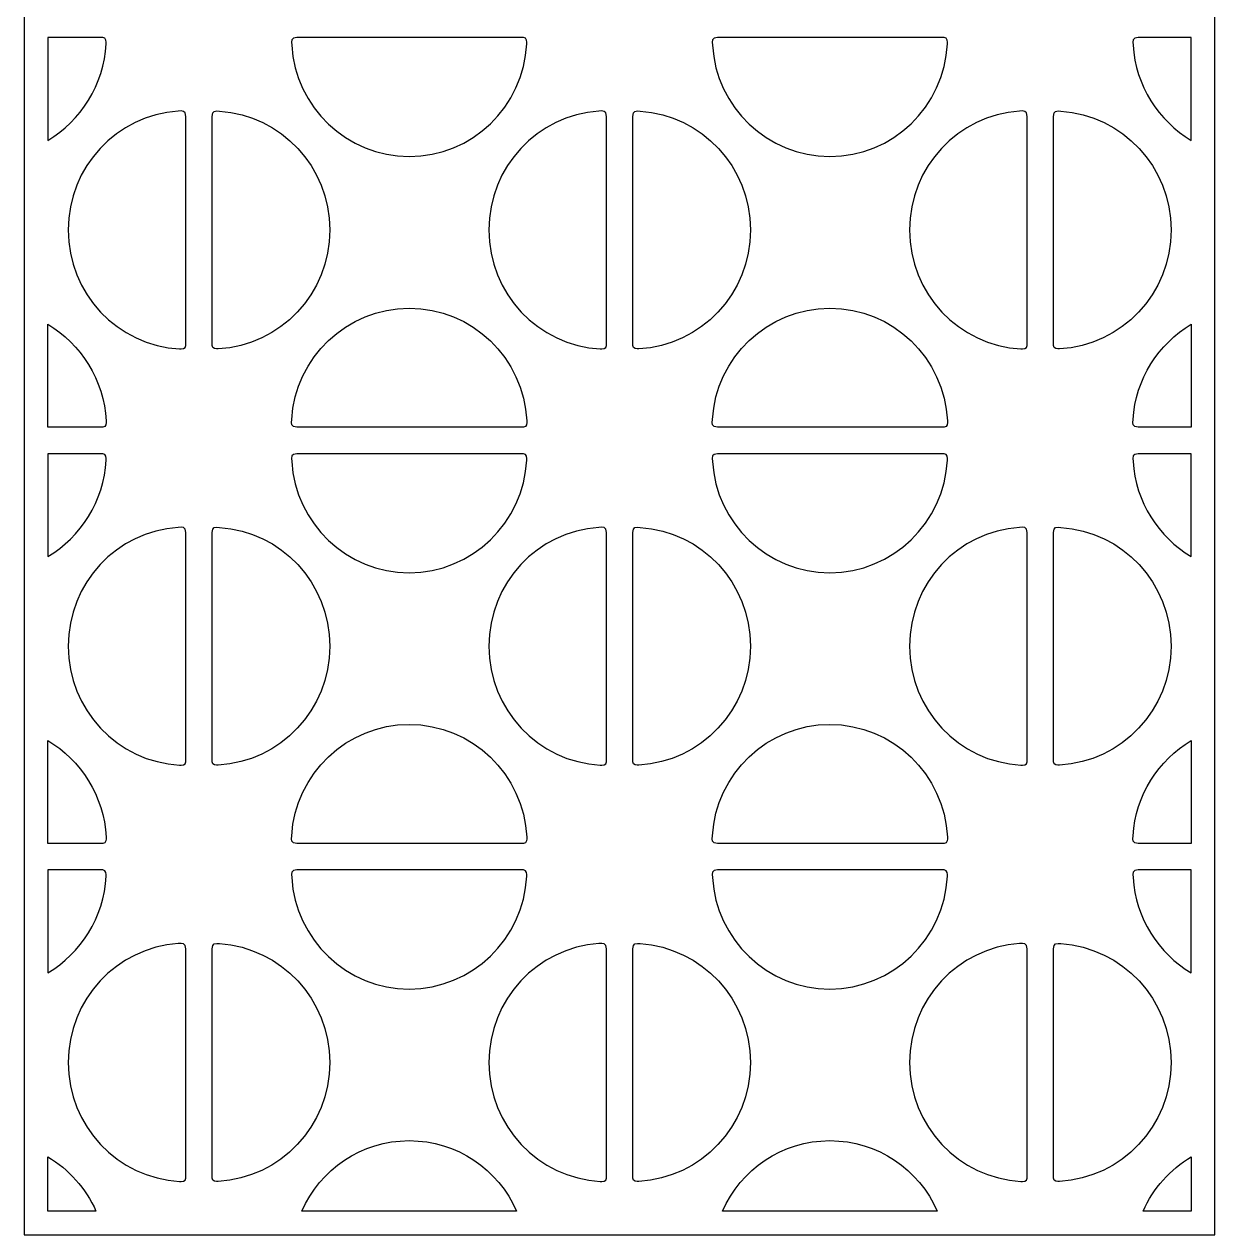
# Model space of a CAD drawing. Header units: centimetres. Extents: x -2.13 to 2.13, y -4.33 to 4.33.
# Drawn here: x -2.13 to 2.13, y -4.331 to 0 of the extents above; entities that cross this region are included whole.
import ezdxf

# ---------------------------------------------------------------- set-up
doc = ezdxf.new("R2010")
doc.units = ezdxf.units.CM
doc.header["$MEASUREMENT"] = 0
doc.layers.add('Layer 1', color=7, linetype='Continuous')

msp = doc.modelspace()

# ---------------------------------------------------------------- linework, layer by layer
at = {"layer": 'Layer 1', "color": 177}
for points, knots in [([(-2.13014, 4.33143), (-2.13014, 4.33143), (2.13013, 4.33143), (2.13013, 4.33143), (2.13013, 4.33143), (2.13013, 4.33143), (2.13013, -4.33143), (2.13013, -4.33143), (2.13013, -4.33143), (2.13013, -4.33143), (-2.13014, -4.33143), (-2.13014, -4.33143), (-2.13014, -4.33143), (-2.13014, -4.33143), (-2.13014, 4.33143), (-2.13014, 4.33143)], [0, 0, 0, 0, 0.2, 0.2, 0.2, 0.2, 0.4, 0.4, 0.4, 0.4, 0.6, 0.6, 0.6, 0.6, 1, 1, 1, 1]), ([(-2.04613, -0.0474), (-2.04613, -0.0474), (-1.8489, -0.0474), (-1.8489, -0.0474), (-1.8489, -0.0474), (-1.83602, -0.0474), (-1.83675, -0.06413), (-1.83714, -0.06995), (-1.83714, -0.06995), (-1.84477, -0.21766), (-1.92684, -0.34547), (-2.04613, -0.41573), (-2.04613, -0.41573), (-2.04613, -0.41573), (-2.04613, -0.0474), (-2.04613, -0.0474)], [0, 0, 0, 0, 0.2, 0.2, 0.2, 0.2, 0.4, 0.4, 0.4, 0.4, 0.6, 0.6, 0.6, 0.6, 1, 1, 1, 1]), ([(-0.75251, -0.0474), (-0.75251, -0.0474), (-0.34363, -0.0474), (-0.34363, -0.0474), (-0.34363, -0.0474), (-0.33075, -0.0474), (-0.33148, -0.06413), (-0.33187, -0.06995), (-0.33187, -0.06995), (-0.34347, -0.29468), (-0.52739, -0.47336), (-0.75251, -0.47336), (-0.75251, -0.47336), (-0.97603, -0.47336), (-1.15893, -0.29722), (-1.17289, -0.07475), (-1.17289, -0.07475), (-1.17414, -0.05966), (-1.17611, -0.04767), (-1.15437, -0.0474), (-1.15437, -0.0474), (-1.15437, -0.0474), (-0.75251, -0.0474), (-0.75251, -0.0474)], [0, 0, 0, 0, 0.1428571, 0.1428571, 0.1428571, 0.1428571, 0.2857143, 0.2857143, 0.2857143, 0.2857143, 0.4285714, 0.4285714, 0.4285714, 0.4285714, 0.5714286, 0.5714286, 0.5714286, 0.5714286, 0.7142857, 0.7142857, 0.7142857, 0.7142857, 1, 1, 1, 1]), ([(0.75277, -0.0474), (0.75277, -0.0474), (1.16164, -0.0474), (1.16164, -0.0474), (1.16164, -0.0474), (1.17453, -0.0474), (1.1738, -0.06413), (1.17341, -0.06995), (1.17341, -0.06995), (1.1618, -0.29468), (0.97788, -0.47336), (0.75277, -0.47336), (0.75277, -0.47336), (0.52925, -0.47336), (0.34635, -0.29722), (0.33239, -0.07475), (0.33239, -0.07475), (0.33113, -0.05966), (0.32916, -0.04767), (0.3509, -0.0474), (0.3509, -0.0474), (0.3509, -0.0474), (0.75277, -0.0474), (0.75277, -0.0474)], [0, 0, 0, 0, 0.1428571, 0.1428571, 0.1428571, 0.1428571, 0.2857143, 0.2857143, 0.2857143, 0.2857143, 0.4285714, 0.4285714, 0.4285714, 0.4285714, 0.5714286, 0.5714286, 0.5714286, 0.5714286, 0.7142857, 0.7142857, 0.7142857, 0.7142857, 1, 1, 1, 1]), ([(2.04611, -0.41557), (1.92827, -0.34604), (1.84679, -0.22032), (1.83766, -0.07475), (1.83766, -0.07475), (1.8364, -0.05966), (1.83443, -0.04767), (1.85618, -0.0474), (1.85618, -0.0474), (1.85618, -0.0474), (2.04611, -0.0474), (2.04611, -0.0474), (2.04611, -0.0474), (2.04611, -0.0474), (2.04611, -0.41557), (2.04611, -0.41557)], [0, 0, 0, 0, 0.2, 0.2, 0.2, 0.2, 0.4, 0.4, 0.4, 0.4, 0.6, 0.6, 0.6, 0.6, 1, 1, 1, 1]), ([(-1.55172, -0.7362), (-1.55172, -0.7362), (-1.55172, -1.14966), (-1.55172, -1.14966), (-1.55172, -1.14966), (-1.55172, -1.16269), (-1.56826, -1.16195), (-1.57402, -1.16155), (-1.57402, -1.16155), (-1.79626, -1.14982), (-1.97295, -0.96384), (-1.97295, -0.7362), (-1.97295, -0.7362), (-1.97295, -0.51018), (-1.79876, -0.32523), (-1.57876, -0.31111), (-1.57876, -0.31111), (-1.56384, -0.30984), (-1.55198, -0.30785), (-1.55172, -0.32984), (-1.55172, -0.32984), (-1.55172, -0.32984), (-1.55172, -0.7362), (-1.55172, -0.7362)], [0, 0, 0, 0, 0.1428571, 0.1428571, 0.1428571, 0.1428571, 0.2857143, 0.2857143, 0.2857143, 0.2857143, 0.4285714, 0.4285714, 0.4285714, 0.4285714, 0.5714286, 0.5714286, 0.5714286, 0.5714286, 0.7142857, 0.7142857, 0.7142857, 0.7142857, 1, 1, 1, 1]), ([(-1.45796, -0.7362), (-1.45796, -0.7362), (-1.45796, -1.14966), (-1.45796, -1.14966), (-1.45796, -1.14966), (-1.45796, -1.16269), (-1.44142, -1.16195), (-1.43566, -1.16155), (-1.43566, -1.16155), (-1.21342, -1.14982), (-1.03672, -0.96384), (-1.03672, -0.7362), (-1.03672, -0.7362), (-1.03672, -0.51018), (-1.21091, -0.32523), (-1.43092, -0.31111), (-1.43092, -0.31111), (-1.44583, -0.30984), (-1.45769, -0.30785), (-1.45796, -0.32984), (-1.45796, -0.32984), (-1.45796, -0.32984), (-1.45796, -0.7362), (-1.45796, -0.7362)], [0, 0, 0, 0, 0.1428571, 0.1428571, 0.1428571, 0.1428571, 0.2857143, 0.2857143, 0.2857143, 0.2857143, 0.4285714, 0.4285714, 0.4285714, 0.4285714, 0.5714286, 0.5714286, 0.5714286, 0.5714286, 0.7142857, 0.7142857, 0.7142857, 0.7142857, 1, 1, 1, 1]), ([(-0.04644, -0.7362), (-0.04644, -0.7362), (-0.04644, -1.14966), (-0.04644, -1.14966), (-0.04644, -1.14966), (-0.04644, -1.16269), (-0.06298, -1.16195), (-0.06874, -1.16155), (-0.06874, -1.16155), (-0.29098, -1.14982), (-0.46768, -0.96384), (-0.46768, -0.7362), (-0.46768, -0.7362), (-0.46768, -0.51018), (-0.29349, -0.32523), (-0.07349, -0.31111), (-0.07349, -0.31111), (-0.05857, -0.30984), (-0.04671, -0.30785), (-0.04644, -0.32984), (-0.04644, -0.32984), (-0.04644, -0.32984), (-0.04644, -0.7362), (-0.04644, -0.7362)], [0, 0, 0, 0, 0.1428571, 0.1428571, 0.1428571, 0.1428571, 0.2857143, 0.2857143, 0.2857143, 0.2857143, 0.4285714, 0.4285714, 0.4285714, 0.4285714, 0.5714286, 0.5714286, 0.5714286, 0.5714286, 0.7142857, 0.7142857, 0.7142857, 0.7142857, 1, 1, 1, 1]), ([(0.04732, -0.7362), (0.04732, -0.7362), (0.04732, -1.14966), (0.04732, -1.14966), (0.04732, -1.14966), (0.04732, -1.16269), (0.06386, -1.16195), (0.06962, -1.16155), (0.06962, -1.16155), (0.29185, -1.14982), (0.46855, -0.96384), (0.46855, -0.7362), (0.46855, -0.7362), (0.46855, -0.51018), (0.29436, -0.32523), (0.07436, -0.31111), (0.07436, -0.31111), (0.05944, -0.30984), (0.04758, -0.30785), (0.04732, -0.32984), (0.04732, -0.32984), (0.04732, -0.32984), (0.04732, -0.7362), (0.04732, -0.7362)], [0, 0, 0, 0, 0.1428571, 0.1428571, 0.1428571, 0.1428571, 0.2857143, 0.2857143, 0.2857143, 0.2857143, 0.4285714, 0.4285714, 0.4285714, 0.4285714, 0.5714286, 0.5714286, 0.5714286, 0.5714286, 0.7142857, 0.7142857, 0.7142857, 0.7142857, 1, 1, 1, 1]), ([(1.45883, -0.7362), (1.45883, -0.7362), (1.45883, -1.14966), (1.45883, -1.14966), (1.45883, -1.14966), (1.45883, -1.16269), (1.44229, -1.16195), (1.43653, -1.16155), (1.43653, -1.16155), (1.21429, -1.14982), (1.0376, -0.96384), (1.0376, -0.7362), (1.0376, -0.7362), (1.0376, -0.51018), (1.21178, -0.32523), (1.43179, -0.31111), (1.43179, -0.31111), (1.44671, -0.30984), (1.45856, -0.30785), (1.45883, -0.32984), (1.45883, -0.32984), (1.45883, -0.32984), (1.45883, -0.7362), (1.45883, -0.7362)], [0, 0, 0, 0, 0.1428571, 0.1428571, 0.1428571, 0.1428571, 0.2857143, 0.2857143, 0.2857143, 0.2857143, 0.4285714, 0.4285714, 0.4285714, 0.4285714, 0.5714286, 0.5714286, 0.5714286, 0.5714286, 0.7142857, 0.7142857, 0.7142857, 0.7142857, 1, 1, 1, 1]), ([(1.55259, -0.7362), (1.55259, -0.7362), (1.55259, -1.14966), (1.55259, -1.14966), (1.55259, -1.14966), (1.55259, -1.16269), (1.56913, -1.16195), (1.57489, -1.16155), (1.57489, -1.16155), (1.79713, -1.14982), (1.97382, -0.96384), (1.97382, -0.7362), (1.97382, -0.7362), (1.97382, -0.51018), (1.79964, -0.32523), (1.57963, -0.31111), (1.57963, -0.31111), (1.56471, -0.30984), (1.55286, -0.30785), (1.55259, -0.32984), (1.55259, -0.32984), (1.55259, -0.32984), (1.55259, -0.7362), (1.55259, -0.7362)], [0, 0, 0, 0, 0.1428571, 0.1428571, 0.1428571, 0.1428571, 0.2857143, 0.2857143, 0.2857143, 0.2857143, 0.4285714, 0.4285714, 0.4285714, 0.4285714, 0.5714286, 0.5714286, 0.5714286, 0.5714286, 0.7142857, 0.7142857, 0.7142857, 0.7142857, 1, 1, 1, 1]), ([(-0.75251, -1.44193), (-0.75251, -1.44193), (-0.34363, -1.44193), (-0.34363, -1.44193), (-0.34363, -1.44193), (-0.33075, -1.44193), (-0.33148, -1.42521), (-0.33187, -1.41938), (-0.33187, -1.41938), (-0.34347, -1.19465), (-0.52739, -1.01598), (-0.75251, -1.01598), (-0.75251, -1.01598), (-0.97603, -1.01598), (-1.15893, -1.19212), (-1.17289, -1.41459), (-1.17289, -1.41459), (-1.17414, -1.42967), (-1.17611, -1.44166), (-1.15437, -1.44193), (-1.15437, -1.44193), (-1.15437, -1.44193), (-0.75251, -1.44193), (-0.75251, -1.44193)], [0, 0, 0, 0, 0.1428571, 0.1428571, 0.1428571, 0.1428571, 0.2857143, 0.2857143, 0.2857143, 0.2857143, 0.4285714, 0.4285714, 0.4285714, 0.4285714, 0.5714286, 0.5714286, 0.5714286, 0.5714286, 0.7142857, 0.7142857, 0.7142857, 0.7142857, 1, 1, 1, 1]), ([(0.75277, -1.44193), (0.75277, -1.44193), (1.16164, -1.44193), (1.16164, -1.44193), (1.16164, -1.44193), (1.17453, -1.44193), (1.1738, -1.42521), (1.17341, -1.41938), (1.17341, -1.41938), (1.1618, -1.19465), (0.97788, -1.01598), (0.75277, -1.01598), (0.75277, -1.01598), (0.52925, -1.01598), (0.34635, -1.19212), (0.33239, -1.41459), (0.33239, -1.41459), (0.33113, -1.42967), (0.32916, -1.44166), (0.3509, -1.44193), (0.3509, -1.44193), (0.3509, -1.44193), (0.75277, -1.44193), (0.75277, -1.44193)], [0, 0, 0, 0, 0.1428571, 0.1428571, 0.1428571, 0.1428571, 0.2857143, 0.2857143, 0.2857143, 0.2857143, 0.4285714, 0.4285714, 0.4285714, 0.4285714, 0.5714286, 0.5714286, 0.5714286, 0.5714286, 0.7142857, 0.7142857, 0.7142857, 0.7142857, 1, 1, 1, 1]), ([(-2.04613, -1.44193), (-2.04613, -1.44193), (-1.8489, -1.44193), (-1.8489, -1.44193), (-1.8489, -1.44193), (-1.83602, -1.44193), (-1.83675, -1.42521), (-1.83714, -1.41938), (-1.83714, -1.41938), (-1.84477, -1.27167), (-1.92684, -1.14386), (-2.04613, -1.0736), (-2.04613, -1.0736), (-2.04613, -1.0736), (-2.04613, -1.44193), (-2.04613, -1.44193)], [0, 0, 0, 0, 0.2, 0.2, 0.2, 0.2, 0.4, 0.4, 0.4, 0.4, 0.6, 0.6, 0.6, 0.6, 1, 1, 1, 1]), ([(2.04611, -1.07377), (1.92827, -1.14329), (1.84679, -1.26902), (1.83766, -1.41459), (1.83766, -1.41459), (1.8364, -1.42967), (1.83443, -1.44166), (1.85618, -1.44193), (1.85618, -1.44193), (1.85618, -1.44193), (2.04611, -1.44193), (2.04611, -1.44193), (2.04611, -1.44193), (2.04611, -1.44193), (2.04611, -1.07377), (2.04611, -1.07377)], [0, 0, 0, 0, 0.2, 0.2, 0.2, 0.2, 0.4, 0.4, 0.4, 0.4, 0.6, 0.6, 0.6, 0.6, 1, 1, 1, 1]), ([(-2.04613, -1.53674), (-2.04613, -1.53674), (-1.8489, -1.53674), (-1.8489, -1.53674), (-1.8489, -1.53674), (-1.83602, -1.53674), (-1.83675, -1.55347), (-1.83714, -1.55929), (-1.83714, -1.55929), (-1.84477, -1.707), (-1.92684, -1.83481), (-2.04613, -1.90507), (-2.04613, -1.90507), (-2.04613, -1.90507), (-2.04613, -1.53674), (-2.04613, -1.53674)], [0, 0, 0, 0, 0.2, 0.2, 0.2, 0.2, 0.4, 0.4, 0.4, 0.4, 0.6, 0.6, 0.6, 0.6, 1, 1, 1, 1]), ([(-0.75251, -1.53674), (-0.75251, -1.53674), (-0.34363, -1.53674), (-0.34363, -1.53674), (-0.34363, -1.53674), (-0.33075, -1.53674), (-0.33148, -1.55347), (-0.33187, -1.55929), (-0.33187, -1.55929), (-0.34347, -1.78402), (-0.52739, -1.9627), (-0.75251, -1.9627), (-0.75251, -1.9627), (-0.97603, -1.9627), (-1.15893, -1.78656), (-1.17289, -1.56409), (-1.17289, -1.56409), (-1.17414, -1.549), (-1.17611, -1.53701), (-1.15437, -1.53674), (-1.15437, -1.53674), (-1.15437, -1.53674), (-0.75251, -1.53674), (-0.75251, -1.53674)], [0, 0, 0, 0, 0.1428571, 0.1428571, 0.1428571, 0.1428571, 0.2857143, 0.2857143, 0.2857143, 0.2857143, 0.4285714, 0.4285714, 0.4285714, 0.4285714, 0.5714286, 0.5714286, 0.5714286, 0.5714286, 0.7142857, 0.7142857, 0.7142857, 0.7142857, 1, 1, 1, 1]), ([(0.75277, -1.53674), (0.75277, -1.53674), (1.16164, -1.53674), (1.16164, -1.53674), (1.16164, -1.53674), (1.17453, -1.53674), (1.1738, -1.55347), (1.17341, -1.55929), (1.17341, -1.55929), (1.1618, -1.78402), (0.97788, -1.9627), (0.75277, -1.9627), (0.75277, -1.9627), (0.52925, -1.9627), (0.34635, -1.78656), (0.33239, -1.56409), (0.33239, -1.56409), (0.33113, -1.549), (0.32916, -1.53701), (0.3509, -1.53674), (0.3509, -1.53674), (0.3509, -1.53674), (0.75277, -1.53674), (0.75277, -1.53674)], [0, 0, 0, 0, 0.1428571, 0.1428571, 0.1428571, 0.1428571, 0.2857143, 0.2857143, 0.2857143, 0.2857143, 0.4285714, 0.4285714, 0.4285714, 0.4285714, 0.5714286, 0.5714286, 0.5714286, 0.5714286, 0.7142857, 0.7142857, 0.7142857, 0.7142857, 1, 1, 1, 1]), ([(2.04611, -1.90491), (1.92827, -1.83538), (1.84679, -1.70966), (1.83766, -1.56409), (1.83766, -1.56409), (1.8364, -1.549), (1.83443, -1.53701), (1.85618, -1.53674), (1.85618, -1.53674), (1.85618, -1.53674), (2.04611, -1.53674), (2.04611, -1.53674), (2.04611, -1.53674), (2.04611, -1.53674), (2.04611, -1.90491), (2.04611, -1.90491)], [0, 0, 0, 0, 0.2, 0.2, 0.2, 0.2, 0.4, 0.4, 0.4, 0.4, 0.6, 0.6, 0.6, 0.6, 1, 1, 1, 1]), ([(-1.55172, -2.22554), (-1.55172, -2.22554), (-1.55172, -2.639), (-1.55172, -2.639), (-1.55172, -2.639), (-1.55172, -2.65202), (-1.56826, -2.65129), (-1.57402, -2.6509), (-1.57402, -2.6509), (-1.79626, -2.63916), (-1.97295, -2.45318), (-1.97295, -2.22554), (-1.97295, -2.22554), (-1.97295, -1.99952), (-1.79876, -1.81457), (-1.57876, -1.80045), (-1.57876, -1.80045), (-1.56384, -1.79918), (-1.55198, -1.79719), (-1.55172, -1.81917), (-1.55172, -1.81917), (-1.55172, -1.81917), (-1.55172, -2.22554), (-1.55172, -2.22554)], [0, 0, 0, 0, 0.1428571, 0.1428571, 0.1428571, 0.1428571, 0.2857143, 0.2857143, 0.2857143, 0.2857143, 0.4285714, 0.4285714, 0.4285714, 0.4285714, 0.5714286, 0.5714286, 0.5714286, 0.5714286, 0.7142857, 0.7142857, 0.7142857, 0.7142857, 1, 1, 1, 1]), ([(-1.45796, -2.22554), (-1.45796, -2.22554), (-1.45796, -2.639), (-1.45796, -2.639), (-1.45796, -2.639), (-1.45796, -2.65202), (-1.44142, -2.65129), (-1.43566, -2.6509), (-1.43566, -2.6509), (-1.21342, -2.63916), (-1.03672, -2.45318), (-1.03672, -2.22554), (-1.03672, -2.22554), (-1.03672, -1.99952), (-1.21091, -1.81457), (-1.43092, -1.80045), (-1.43092, -1.80045), (-1.44583, -1.79918), (-1.45769, -1.79719), (-1.45796, -1.81917), (-1.45796, -1.81917), (-1.45796, -1.81917), (-1.45796, -2.22554), (-1.45796, -2.22554)], [0, 0, 0, 0, 0.1428571, 0.1428571, 0.1428571, 0.1428571, 0.2857143, 0.2857143, 0.2857143, 0.2857143, 0.4285714, 0.4285714, 0.4285714, 0.4285714, 0.5714286, 0.5714286, 0.5714286, 0.5714286, 0.7142857, 0.7142857, 0.7142857, 0.7142857, 1, 1, 1, 1]), ([(-0.04644, -2.22554), (-0.04644, -2.22554), (-0.04644, -2.639), (-0.04644, -2.639), (-0.04644, -2.639), (-0.04644, -2.65202), (-0.06298, -2.65129), (-0.06874, -2.6509), (-0.06874, -2.6509), (-0.29098, -2.63916), (-0.46768, -2.45318), (-0.46768, -2.22554), (-0.46768, -2.22554), (-0.46768, -1.99952), (-0.29349, -1.81457), (-0.07349, -1.80045), (-0.07349, -1.80045), (-0.05857, -1.79918), (-0.04671, -1.79719), (-0.04644, -1.81917), (-0.04644, -1.81917), (-0.04644, -1.81917), (-0.04644, -2.22554), (-0.04644, -2.22554)], [0, 0, 0, 0, 0.1428571, 0.1428571, 0.1428571, 0.1428571, 0.2857143, 0.2857143, 0.2857143, 0.2857143, 0.4285714, 0.4285714, 0.4285714, 0.4285714, 0.5714286, 0.5714286, 0.5714286, 0.5714286, 0.7142857, 0.7142857, 0.7142857, 0.7142857, 1, 1, 1, 1]), ([(0.04732, -2.22554), (0.04732, -2.22554), (0.04732, -2.639), (0.04732, -2.639), (0.04732, -2.639), (0.04732, -2.65202), (0.06386, -2.65129), (0.06962, -2.6509), (0.06962, -2.6509), (0.29185, -2.63916), (0.46855, -2.45318), (0.46855, -2.22554), (0.46855, -2.22554), (0.46855, -1.99952), (0.29436, -1.81457), (0.07436, -1.80045), (0.07436, -1.80045), (0.05944, -1.79918), (0.04758, -1.79719), (0.04732, -1.81917), (0.04732, -1.81917), (0.04732, -1.81917), (0.04732, -2.22554), (0.04732, -2.22554)], [0, 0, 0, 0, 0.1428571, 0.1428571, 0.1428571, 0.1428571, 0.2857143, 0.2857143, 0.2857143, 0.2857143, 0.4285714, 0.4285714, 0.4285714, 0.4285714, 0.5714286, 0.5714286, 0.5714286, 0.5714286, 0.7142857, 0.7142857, 0.7142857, 0.7142857, 1, 1, 1, 1]), ([(1.45883, -2.22554), (1.45883, -2.22554), (1.45883, -2.639), (1.45883, -2.639), (1.45883, -2.639), (1.45883, -2.65202), (1.44229, -2.65129), (1.43653, -2.6509), (1.43653, -2.6509), (1.21429, -2.63916), (1.0376, -2.45318), (1.0376, -2.22554), (1.0376, -2.22554), (1.0376, -1.99952), (1.21178, -1.81457), (1.43179, -1.80045), (1.43179, -1.80045), (1.44671, -1.79918), (1.45856, -1.79719), (1.45883, -1.81917), (1.45883, -1.81917), (1.45883, -1.81917), (1.45883, -2.22554), (1.45883, -2.22554)], [0, 0, 0, 0, 0.1428571, 0.1428571, 0.1428571, 0.1428571, 0.2857143, 0.2857143, 0.2857143, 0.2857143, 0.4285714, 0.4285714, 0.4285714, 0.4285714, 0.5714286, 0.5714286, 0.5714286, 0.5714286, 0.7142857, 0.7142857, 0.7142857, 0.7142857, 1, 1, 1, 1]), ([(1.55259, -2.22554), (1.55259, -2.22554), (1.55259, -2.639), (1.55259, -2.639), (1.55259, -2.639), (1.55259, -2.65202), (1.56913, -2.65129), (1.57489, -2.6509), (1.57489, -2.6509), (1.79713, -2.63916), (1.97382, -2.45318), (1.97382, -2.22554), (1.97382, -2.22554), (1.97382, -1.99952), (1.79964, -1.81457), (1.57963, -1.80045), (1.57963, -1.80045), (1.56471, -1.79918), (1.55286, -1.79719), (1.55259, -1.81917), (1.55259, -1.81917), (1.55259, -1.81917), (1.55259, -2.22554), (1.55259, -2.22554)], [0, 0, 0, 0, 0.1428571, 0.1428571, 0.1428571, 0.1428571, 0.2857143, 0.2857143, 0.2857143, 0.2857143, 0.4285714, 0.4285714, 0.4285714, 0.4285714, 0.5714286, 0.5714286, 0.5714286, 0.5714286, 0.7142857, 0.7142857, 0.7142857, 0.7142857, 1, 1, 1, 1]), ([(-0.75251, -2.93127), (-0.75251, -2.93127), (-0.34363, -2.93127), (-0.34363, -2.93127), (-0.34363, -2.93127), (-0.33075, -2.93127), (-0.33148, -2.91455), (-0.33187, -2.90872), (-0.33187, -2.90872), (-0.34347, -2.684), (-0.52739, -2.50532), (-0.75251, -2.50532), (-0.75251, -2.50532), (-0.97603, -2.50532), (-1.15893, -2.68146), (-1.17289, -2.90393), (-1.17289, -2.90393), (-1.17414, -2.91901), (-1.17611, -2.931), (-1.15437, -2.93127), (-1.15437, -2.93127), (-1.15437, -2.93127), (-0.75251, -2.93127), (-0.75251, -2.93127)], [0, 0, 0, 0, 0.1428571, 0.1428571, 0.1428571, 0.1428571, 0.2857143, 0.2857143, 0.2857143, 0.2857143, 0.4285714, 0.4285714, 0.4285714, 0.4285714, 0.5714286, 0.5714286, 0.5714286, 0.5714286, 0.7142857, 0.7142857, 0.7142857, 0.7142857, 1, 1, 1, 1]), ([(0.75277, -2.93127), (0.75277, -2.93127), (1.16164, -2.93127), (1.16164, -2.93127), (1.16164, -2.93127), (1.17453, -2.93127), (1.1738, -2.91455), (1.17341, -2.90872), (1.17341, -2.90872), (1.1618, -2.684), (0.97788, -2.50532), (0.75277, -2.50532), (0.75277, -2.50532), (0.52925, -2.50532), (0.34635, -2.68146), (0.33239, -2.90393), (0.33239, -2.90393), (0.33113, -2.91901), (0.32916, -2.931), (0.3509, -2.93127), (0.3509, -2.93127), (0.3509, -2.93127), (0.75277, -2.93127), (0.75277, -2.93127)], [0, 0, 0, 0, 0.1428571, 0.1428571, 0.1428571, 0.1428571, 0.2857143, 0.2857143, 0.2857143, 0.2857143, 0.4285714, 0.4285714, 0.4285714, 0.4285714, 0.5714286, 0.5714286, 0.5714286, 0.5714286, 0.7142857, 0.7142857, 0.7142857, 0.7142857, 1, 1, 1, 1]), ([(-2.04613, -2.93127), (-2.04613, -2.93127), (-1.8489, -2.93127), (-1.8489, -2.93127), (-1.8489, -2.93127), (-1.83602, -2.93127), (-1.83675, -2.91455), (-1.83714, -2.90872), (-1.83714, -2.90872), (-1.84477, -2.76101), (-1.92684, -2.6332), (-2.04613, -2.56294), (-2.04613, -2.56294), (-2.04613, -2.56294), (-2.04613, -2.93127), (-2.04613, -2.93127)], [0, 0, 0, 0, 0.2, 0.2, 0.2, 0.2, 0.4, 0.4, 0.4, 0.4, 0.6, 0.6, 0.6, 0.6, 1, 1, 1, 1]), ([(2.04611, -2.56311), (1.92827, -2.63264), (1.84679, -2.75836), (1.83766, -2.90393), (1.83766, -2.90393), (1.8364, -2.91901), (1.83443, -2.931), (1.85618, -2.93127), (1.85618, -2.93127), (1.85618, -2.93127), (2.04611, -2.93127), (2.04611, -2.93127), (2.04611, -2.93127), (2.04611, -2.93127), (2.04611, -2.56311), (2.04611, -2.56311)], [0, 0, 0, 0, 0.2, 0.2, 0.2, 0.2, 0.4, 0.4, 0.4, 0.4, 0.6, 0.6, 0.6, 0.6, 1, 1, 1, 1]), ([(-2.04613, -3.02608), (-2.04613, -3.02608), (-1.8489, -3.02608), (-1.8489, -3.02608), (-1.8489, -3.02608), (-1.83602, -3.02608), (-1.83675, -3.04281), (-1.83714, -3.04863), (-1.83714, -3.04863), (-1.84477, -3.19634), (-1.92684, -3.32415), (-2.04613, -3.39441), (-2.04613, -3.39441), (-2.04613, -3.39441), (-2.04613, -3.02608), (-2.04613, -3.02608)], [0, 0, 0, 0, 0.2, 0.2, 0.2, 0.2, 0.4, 0.4, 0.4, 0.4, 0.6, 0.6, 0.6, 0.6, 1, 1, 1, 1]), ([(-0.75251, -3.02608), (-0.75251, -3.02608), (-0.34363, -3.02608), (-0.34363, -3.02608), (-0.34363, -3.02608), (-0.33075, -3.02608), (-0.33148, -3.04281), (-0.33187, -3.04863), (-0.33187, -3.04863), (-0.34347, -3.27336), (-0.52739, -3.45203), (-0.75251, -3.45203), (-0.75251, -3.45203), (-0.97603, -3.45203), (-1.15893, -3.2759), (-1.17289, -3.05343), (-1.17289, -3.05343), (-1.17414, -3.03834), (-1.17611, -3.02635), (-1.15437, -3.02608), (-1.15437, -3.02608), (-1.15437, -3.02608), (-0.75251, -3.02608), (-0.75251, -3.02608)], [0, 0, 0, 0, 0.1428571, 0.1428571, 0.1428571, 0.1428571, 0.2857143, 0.2857143, 0.2857143, 0.2857143, 0.4285714, 0.4285714, 0.4285714, 0.4285714, 0.5714286, 0.5714286, 0.5714286, 0.5714286, 0.7142857, 0.7142857, 0.7142857, 0.7142857, 1, 1, 1, 1]), ([(0.75277, -3.02608), (0.75277, -3.02608), (1.16164, -3.02608), (1.16164, -3.02608), (1.16164, -3.02608), (1.17453, -3.02608), (1.1738, -3.04281), (1.17341, -3.04863), (1.17341, -3.04863), (1.1618, -3.27336), (0.97788, -3.45203), (0.75277, -3.45203), (0.75277, -3.45203), (0.52925, -3.45203), (0.34635, -3.2759), (0.33239, -3.05343), (0.33239, -3.05343), (0.33113, -3.03834), (0.32916, -3.02635), (0.3509, -3.02608), (0.3509, -3.02608), (0.3509, -3.02608), (0.75277, -3.02608), (0.75277, -3.02608)], [0, 0, 0, 0, 0.1428571, 0.1428571, 0.1428571, 0.1428571, 0.2857143, 0.2857143, 0.2857143, 0.2857143, 0.4285714, 0.4285714, 0.4285714, 0.4285714, 0.5714286, 0.5714286, 0.5714286, 0.5714286, 0.7142857, 0.7142857, 0.7142857, 0.7142857, 1, 1, 1, 1]), ([(2.04611, -3.39424), (1.92827, -3.32472), (1.84679, -3.199), (1.83766, -3.05343), (1.83766, -3.05343), (1.8364, -3.03834), (1.83443, -3.02635), (1.85618, -3.02608), (1.85618, -3.02608), (1.85618, -3.02608), (2.04611, -3.02608), (2.04611, -3.02608), (2.04611, -3.02608), (2.04611, -3.02608), (2.04611, -3.39424), (2.04611, -3.39424)], [0, 0, 0, 0, 0.2, 0.2, 0.2, 0.2, 0.4, 0.4, 0.4, 0.4, 0.6, 0.6, 0.6, 0.6, 1, 1, 1, 1]), ([(-1.55172, -3.71488), (-1.55172, -3.71488), (-1.55172, -4.12834), (-1.55172, -4.12834), (-1.55172, -4.12834), (-1.55172, -4.14136), (-1.56826, -4.14063), (-1.57402, -4.14023), (-1.57402, -4.14023), (-1.79626, -4.1285), (-1.97295, -3.94252), (-1.97295, -3.71488), (-1.97295, -3.71488), (-1.97295, -3.48886), (-1.79876, -3.30391), (-1.57876, -3.28979), (-1.57876, -3.28979), (-1.56384, -3.28852), (-1.55198, -3.28653), (-1.55172, -3.30851), (-1.55172, -3.30851), (-1.55172, -3.30851), (-1.55172, -3.71488), (-1.55172, -3.71488)], [0, 0, 0, 0, 0.1428571, 0.1428571, 0.1428571, 0.1428571, 0.2857143, 0.2857143, 0.2857143, 0.2857143, 0.4285714, 0.4285714, 0.4285714, 0.4285714, 0.5714286, 0.5714286, 0.5714286, 0.5714286, 0.7142857, 0.7142857, 0.7142857, 0.7142857, 1, 1, 1, 1]), ([(-1.45796, -3.71488), (-1.45796, -3.71488), (-1.45796, -4.12834), (-1.45796, -4.12834), (-1.45796, -4.12834), (-1.45796, -4.14136), (-1.44142, -4.14063), (-1.43566, -4.14023), (-1.43566, -4.14023), (-1.21342, -4.1285), (-1.03672, -3.94252), (-1.03672, -3.71488), (-1.03672, -3.71488), (-1.03672, -3.48886), (-1.21091, -3.30391), (-1.43092, -3.28979), (-1.43092, -3.28979), (-1.44583, -3.28852), (-1.45769, -3.28653), (-1.45796, -3.30851), (-1.45796, -3.30851), (-1.45796, -3.30851), (-1.45796, -3.71488), (-1.45796, -3.71488)], [0, 0, 0, 0, 0.1428571, 0.1428571, 0.1428571, 0.1428571, 0.2857143, 0.2857143, 0.2857143, 0.2857143, 0.4285714, 0.4285714, 0.4285714, 0.4285714, 0.5714286, 0.5714286, 0.5714286, 0.5714286, 0.7142857, 0.7142857, 0.7142857, 0.7142857, 1, 1, 1, 1]), ([(-0.04644, -3.71488), (-0.04644, -3.71488), (-0.04644, -4.12834), (-0.04644, -4.12834), (-0.04644, -4.12834), (-0.04644, -4.14136), (-0.06298, -4.14063), (-0.06874, -4.14023), (-0.06874, -4.14023), (-0.29098, -4.1285), (-0.46768, -3.94252), (-0.46768, -3.71488), (-0.46768, -3.71488), (-0.46768, -3.48886), (-0.29349, -3.30391), (-0.07349, -3.28979), (-0.07349, -3.28979), (-0.05857, -3.28852), (-0.04671, -3.28653), (-0.04644, -3.30851), (-0.04644, -3.30851), (-0.04644, -3.30851), (-0.04644, -3.71488), (-0.04644, -3.71488)], [0, 0, 0, 0, 0.1428571, 0.1428571, 0.1428571, 0.1428571, 0.2857143, 0.2857143, 0.2857143, 0.2857143, 0.4285714, 0.4285714, 0.4285714, 0.4285714, 0.5714286, 0.5714286, 0.5714286, 0.5714286, 0.7142857, 0.7142857, 0.7142857, 0.7142857, 1, 1, 1, 1]), ([(0.04732, -3.71488), (0.04732, -3.71488), (0.04732, -4.12834), (0.04732, -4.12834), (0.04732, -4.12834), (0.04732, -4.14136), (0.06386, -4.14063), (0.06962, -4.14023), (0.06962, -4.14023), (0.29185, -4.1285), (0.46855, -3.94252), (0.46855, -3.71488), (0.46855, -3.71488), (0.46855, -3.48886), (0.29436, -3.30391), (0.07436, -3.28979), (0.07436, -3.28979), (0.05944, -3.28852), (0.04758, -3.28653), (0.04732, -3.30851), (0.04732, -3.30851), (0.04732, -3.30851), (0.04732, -3.71488), (0.04732, -3.71488)], [0, 0, 0, 0, 0.1428571, 0.1428571, 0.1428571, 0.1428571, 0.2857143, 0.2857143, 0.2857143, 0.2857143, 0.4285714, 0.4285714, 0.4285714, 0.4285714, 0.5714286, 0.5714286, 0.5714286, 0.5714286, 0.7142857, 0.7142857, 0.7142857, 0.7142857, 1, 1, 1, 1]), ([(1.45883, -3.71488), (1.45883, -3.71488), (1.45883, -4.12834), (1.45883, -4.12834), (1.45883, -4.12834), (1.45883, -4.14136), (1.44229, -4.14063), (1.43653, -4.14023), (1.43653, -4.14023), (1.21429, -4.1285), (1.0376, -3.94252), (1.0376, -3.71488), (1.0376, -3.71488), (1.0376, -3.48886), (1.21178, -3.30391), (1.43179, -3.28979), (1.43179, -3.28979), (1.44671, -3.28852), (1.45856, -3.28653), (1.45883, -3.30851), (1.45883, -3.30851), (1.45883, -3.30851), (1.45883, -3.71488), (1.45883, -3.71488)], [0, 0, 0, 0, 0.1428571, 0.1428571, 0.1428571, 0.1428571, 0.2857143, 0.2857143, 0.2857143, 0.2857143, 0.4285714, 0.4285714, 0.4285714, 0.4285714, 0.5714286, 0.5714286, 0.5714286, 0.5714286, 0.7142857, 0.7142857, 0.7142857, 0.7142857, 1, 1, 1, 1]), ([(1.55259, -3.71488), (1.55259, -3.71488), (1.55259, -4.12834), (1.55259, -4.12834), (1.55259, -4.12834), (1.55259, -4.14136), (1.56913, -4.14063), (1.57489, -4.14023), (1.57489, -4.14023), (1.79713, -4.1285), (1.97382, -3.94252), (1.97382, -3.71488), (1.97382, -3.71488), (1.97382, -3.48886), (1.79964, -3.30391), (1.57963, -3.28979), (1.57963, -3.28979), (1.56471, -3.28852), (1.55286, -3.28653), (1.55259, -3.30851), (1.55259, -3.30851), (1.55259, -3.30851), (1.55259, -3.71488), (1.55259, -3.71488)], [0, 0, 0, 0, 0.1428571, 0.1428571, 0.1428571, 0.1428571, 0.2857143, 0.2857143, 0.2857143, 0.2857143, 0.4285714, 0.4285714, 0.4285714, 0.4285714, 0.5714286, 0.5714286, 0.5714286, 0.5714286, 0.7142857, 0.7142857, 0.7142857, 0.7142857, 1, 1, 1, 1]), ([(-0.36802, -4.24647), (-0.43387, -4.09806), (-0.58126, -3.99466), (-0.75251, -3.99466), (-0.75251, -3.99466), (-0.92376, -3.99466), (-1.07117, -4.09806), (-1.13702, -4.24647), (-1.13702, -4.24647), (-1.13702, -4.24647), (-0.36802, -4.24647), (-0.36802, -4.24647)], [0, 0, 0, 0, 0.25, 0.25, 0.25, 0.25, 0.5, 0.5, 0.5, 0.5, 1, 1, 1, 1]), ([(1.13725, -4.24647), (1.0714, -4.09806), (0.92401, -3.99466), (0.75277, -3.99466), (0.75277, -3.99466), (0.58151, -3.99466), (0.4341, -4.09806), (0.36825, -4.24647), (0.36825, -4.24647), (0.36825, -4.24647), (1.13725, -4.24647), (1.13725, -4.24647)], [0, 0, 0, 0, 0.25, 0.25, 0.25, 0.25, 0.5, 0.5, 0.5, 0.5, 1, 1, 1, 1]), ([(-1.87328, -4.24647), (-1.90947, -4.16492), (-1.97027, -4.09696), (-2.04613, -4.05228), (-2.04613, -4.05228), (-2.04613, -4.05228), (-2.04613, -4.24647), (-2.04613, -4.24647), (-2.04613, -4.24647), (-2.04613, -4.24647), (-1.87328, -4.24647), (-1.87328, -4.24647)], [0, 0, 0, 0, 0.25, 0.25, 0.25, 0.25, 0.5, 0.5, 0.5, 0.5, 1, 1, 1, 1]), ([(2.04611, -4.05245), (1.97038, -4.09713), (1.90967, -4.16502), (1.87353, -4.24647), (1.87353, -4.24647), (1.87353, -4.24647), (2.04611, -4.24647), (2.04611, -4.24647), (2.04611, -4.24647), (2.04611, -4.24647), (2.04611, -4.05245), (2.04611, -4.05245)], [0, 0, 0, 0, 0.25, 0.25, 0.25, 0.25, 0.5, 0.5, 0.5, 0.5, 1, 1, 1, 1])]:
    msp.add_open_spline(points, degree=3, knots=knots, dxfattribs=at)

doc.saveas('drawing.dxf')
